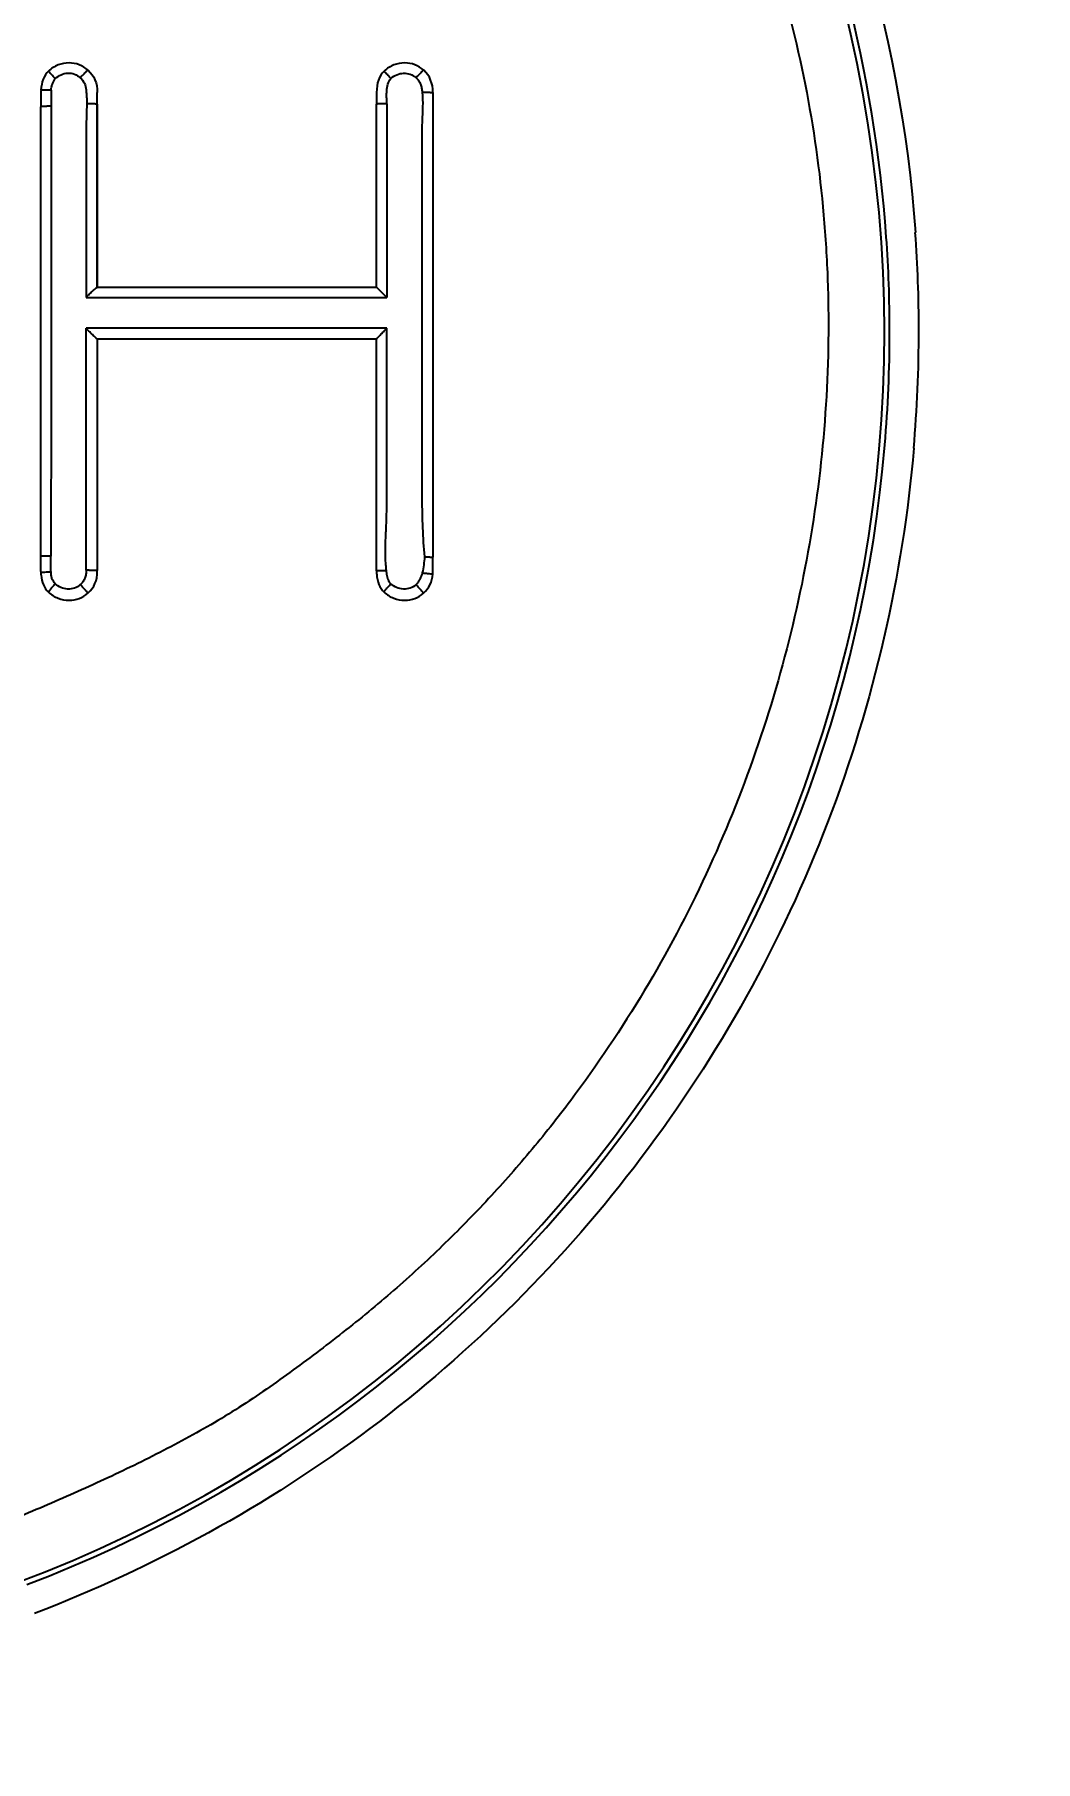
# Model space of a CAD drawing. Extents: x 2340 to 8415, y -46 to 2482.
# Drawn here: x 5933.37 to 5942.73, y 720.65 to 736.8 of the extents above; entities that cross this region are included whole.
import ezdxf

# ---------------------------------------------------------------- set-up
doc = ezdxf.new("R2010")
doc.units = 0
doc.header["$LTSCALE"] = 20
doc.header["$MEASUREMENT"] = 0
doc.layers.get('0').update_dxf_attribs({"linetype": 'CONTINUOUS'})
doc.layers.get('DEFPOINTS').update_dxf_attribs({"linetype": 'CONTINUOUS'})
doc.layers.add('00_COMPONENTS', color=7, linetype='CONTINUOUS')
doc.styles.get("Standard").update_dxf_attribs({"font": 'NanumGothic.ttf'})
doc.dimstyles.get("Standard").update_dxf_attribs({"dimtxt": 2.7, "dimasz": 2.5, "dimexe": 1.5, "dimexo": 1.5, "dimgap": 1.5, "dimtad": 1, "dimdec": 0, "dimlfac": 10, "dimzin": 0, "dimdsep": 46, "dimtxsty": 'Standard', "dimcen": 0, "dimclrt": 2, "dimadec": 0, "dimazin": 0, "dimtfac": 1, "dimtdec": 0, "dimtmove": 0, "dimatfit": 3, "dimfxl": 0, "dimtolj": 1, "dimtzin": 0, "dimarcsym": 0})

# ---------------------------------------------------------------- blocks, each defined once
blk = doc.blocks.new('A$C7b8c0583')
at = {"layer": '00_COMPONENTS', "color": 7, "linetype": 'Continuous'}
for p, q in [((133.975, 55.105), (133.975, 55.091)), ((133.975, 55.091), (133.975, 54.972)), ((134.502, 54.995), (134.502, 55.105)), ((137.114, 55.105), (137.114, 54.995)), ((137.641, 55.105), (137.641, 50.757)), ((137.641, 55.104), (137.641, 55.104)), ((137.641, 55.104), (137.641, 50.757)), ((133.975, 50.765), (133.975, 54.972)), ((134.502, 53.284), (134.502, 54.995)), ((134.502, 54.995), (134.502, 54.995)), ((134.502, 54.995), (134.502, 53.284)), ((137.114, 53.284), (137.114, 54.995)), ((137.209, 55), (137.209, 53.188)), ((134.397, 53.188), (137.209, 53.188)), ((134.501, 53.284), (135.348, 53.284)), ((135.348, 53.284), (137.114, 53.284)), ((137.209, 53.188), (137.114, 53.284)), ((137.209, 52.9), (134.397, 52.9)), ((134.502, 52.796), (134.502, 50.633)), ((135.362, 52.796), (134.502, 52.796)), ((134.502, 52.796), (134.502, 50.633)), ((134.502, 52.796), (134.502, 52.796)), ((137.114, 52.796), (135.362, 52.796)), ((137.114, 50.63), (137.114, 52.796)), ((133.975, 50.64), (133.975, 50.765)), ((137.641, 50.757), (137.641, 50.757)), ((137.641, 50.639), (137.641, 50.757)), ((133.975, 50.625), (133.975, 50.64)), ((134.502, 50.633), (134.502, 50.633)), ((134.502, 50.625), (134.502, 50.633)), ((137.114, 50.63), (137.114, 50.625)), ((137.641, 50.625), (137.641, 50.639))]:
    blk.add_line(p, q, dxfattribs=at)
for centre, radius, start, end in [((129.363, 52.87), 12.5, 287.9727, 87.4092), ((129.363, 52.87), 12.55, 4.034, 25.189), ((135.36, 55.061), 1.386, 177.2965, 178.1863), ((129.363, 52.87), 12.55, 0, 4.034), ((129.354, 52.877), 12.832, 0.0119, 4.0978), ((129.363, 52.87), 12.55, 355.1538, 0), ((129.362, 52.882), 12.824, 355.058, 359.9896), ((129.363, 52.87), 12.55, 290.9205, 355.1538), ((134.399, 50.625), 0.424, 179.9891, 181.8424), ((134.36, 50.623), 0.386, 181.82, 185.1791), ((134.402, 48.322), 2.315, 89.4404, 90.0848), ((137.525, 50.625), 0.411, 179.9413, 183.5982), ((137.214, 48.334), 2.3, 90.1932, 90.5162), ((137.309, 50.625), 0.332, 355.5916, 0.0408)]:
    blk.add_arc(centre, radius, start, end, dxfattribs=at)
for points, knots in [([(125.509, 65.154), (127.332, 65.719), (131.29, 66.027), (136.804, 63.868), (140.852, 59.526), (142.016, 55.709), (142.154, 53.794)], [0, 0, 0, 0, 0.249289, 0.4989, 0.749116, 1, 1, 1, 1]), ([(140.428, 57.467), (140.586, 57.087), (140.863, 56.31), (141.159, 55.11), (141.296, 54.088), (141.341, 53.265), (141.342, 52.442), (141.264, 51.413), (141.044, 50.196), (140.704, 49.006), (140.248, 47.856), (139.676, 46.757), (139.107, 45.896), (138.599, 45.247), (138.192, 44.782), (137.76, 44.339), (137.307, 43.919), (136.909, 43.591), (136.583, 43.339), (136.335, 43.154), (136.084, 42.974), (135.827, 42.802), (135.564, 42.64), (135.294, 42.49), (135.019, 42.347), (134.649, 42.166), (134.18, 41.953), (133.611, 41.712), (133.228, 41.56), (133.036, 41.487)], [0, 0, 0, 0, 0.062437, 0.124881, 0.187335, 0.218576, 0.24982, 0.312296, 0.374782, 0.437279, 0.499784, 0.562295, 0.624811, 0.656082, 0.687353, 0.718625, 0.749897, 0.781165, 0.796801, 0.812435, 0.82807, 0.843706, 0.859338, 0.87497, 0.890604, 0.906234, 0.937489, 0.968746, 1, 1, 1, 1]), ([(134.415, 55.314), (134.389, 55.336), (134.334, 55.37), (134.235, 55.388), (134.134, 55.369), (134.073, 55.331), (134.045, 55.305)], [0, 0, 0, 0, 0.239437, 0.478873, 0.739436, 1, 1, 1, 1]), ([(134.108, 55.237), (134.1, 55.245), (134.088, 55.258), (134.074, 55.273), (134.064, 55.283), (134.057, 55.291), (134.052, 55.297), (134.049, 55.3), (134.047, 55.302), (134.047, 55.303), (134.046, 55.303), (134.046, 55.304)], [0, 0, 0, 0, 0.388727, 0.561581, 0.711855, 0.834489, 0.925387, 0.957784, 0.981119, 0.995233, 1, 1, 1, 1]), ([(134.108, 55.237), (134.125, 55.25), (134.161, 55.275), (134.225, 55.29), (134.29, 55.281), (134.327, 55.257), (134.343, 55.243)], [0, 0, 0, 0, 0.25053, 0.500429, 0.750218, 1, 1, 1, 1]), ([(134.343, 55.243), (134.349, 55.254), (134.365, 55.266), (134.381, 55.283), (134.391, 55.294), (134.4, 55.303), (134.407, 55.308), (134.411, 55.311), (134.413, 55.313), (134.414, 55.313), (134.415, 55.314), (134.415, 55.314)], [0, 0, 0, 0, 0.379999, 0.552727, 0.702774, 0.826458, 0.919618, 0.953563, 0.978581, 0.994233, 1, 1, 1, 1]), ([(137.555, 55.314), (137.529, 55.336), (137.474, 55.37), (137.375, 55.388), (137.273, 55.369), (137.213, 55.331), (137.184, 55.305)], [0, 0, 0, 0, 0.239433, 0.478871, 0.739435, 1, 1, 1, 1]), ([(137.248, 55.237), (137.24, 55.245), (137.228, 55.258), (137.213, 55.274), (137.203, 55.284), (137.195, 55.292), (137.19, 55.298), (137.187, 55.301), (137.185, 55.303), (137.185, 55.304), (137.184, 55.305), (137.184, 55.305)], [0, 0, 0, 0, 0.386944, 0.559801, 0.710411, 0.833507, 0.924871, 0.957474, 0.98098, 0.995214, 1, 1, 1, 1]), ([(137.248, 55.237), (137.265, 55.251), (137.301, 55.275), (137.365, 55.289), (137.43, 55.281), (137.467, 55.257), (137.484, 55.243)], [0, 0, 0, 0, 0.250439, 0.500352, 0.750136, 1, 1, 1, 1]), ([(137.555, 55.314), (137.554, 55.314), (137.554, 55.313), (137.552, 55.313), (137.55, 55.311), (137.546, 55.308), (137.54, 55.303), (137.531, 55.294), (137.521, 55.283), (137.505, 55.266), (137.489, 55.254), (137.484, 55.243)], [0, 0, 0, 0, 0.005587, 0.020953, 0.045662, 0.079345, 0.172248, 0.295913, 0.446079, 0.619029, 1, 1, 1, 1]), ([(134.07, 55.126), (134.058, 55.127), (134.041, 55.127), (134.018, 55.128), (134.004, 55.128), (133.992, 55.128), (133.983, 55.128), (133.978, 55.127), (133.975, 55.127), (133.975, 55.127)], [0, 0, 0, 0, 0.371869, 0.550027, 0.708237, 0.836137, 0.928215, 0.981651, 1, 1, 1, 1]), ([(134.07, 55.126), (134.07, 55.136), (134.073, 55.156), (134.081, 55.184), (134.094, 55.211), (134.103, 55.229), (134.108, 55.237)], [0, 0, 0, 0, 0.250248, 0.499588, 0.750258, 1, 1, 1, 1]), ([(134.343, 55.243), (134.359, 55.229), (134.386, 55.193), (134.396, 55.139), (134.4, 55.096), (134.403, 55.053), (134.404, 55.021), (134.404, 54.999)], [0, 0, 0, 0, 0.249231, 0.499215, 0.624461, 0.749639, 1, 1, 1, 1]), ([(137.209, 55), (137.209, 55.02), (137.208, 55.061), (137.208, 55.122), (137.215, 55.184), (137.235, 55.221), (137.248, 55.237)], [0, 0, 0, 0, 0.250054, 0.50004, 0.750338, 1, 1, 1, 1]), ([(137.484, 55.243), (137.493, 55.235), (137.51, 55.216), (137.526, 55.182), (137.536, 55.145), (137.539, 55.12), (137.54, 55.108)], [0, 0, 0, 0, 0.250148, 0.499676, 0.750243, 1, 1, 1, 1]), ([(137.54, 55.108), (137.55, 55.018), (137.542, 54.904), (137.537, 54.769), (137.536, 54.701), (137.537, 54.633), (137.537, 54.542), (137.537, 54.429), (137.537, 54.248), (137.537, 54.021), (137.537, 53.749), (137.537, 53.478), (137.537, 53.206), (137.537, 52.844), (137.537, 52.391), (137.537, 51.938), (137.537, 51.575), (137.537, 51.213), (137.544, 50.941), (137.562, 50.761)], [0, 0, 0, 0, 0.062439, 0.078066, 0.093692, 0.109319, 0.124945, 0.156198, 0.18745, 0.249956, 0.312461, 0.374966, 0.437472, 0.499977, 0.624988, 0.749999, 0.812504, 0.875009, 1, 1, 1, 1]), ([(137.54, 55.108), (137.552, 55.108), (137.571, 55.108), (137.595, 55.107), (137.611, 55.107), (137.623, 55.106), (137.633, 55.105), (137.638, 55.105), (137.641, 55.104), (137.641, 55.104)], [0, 0, 0, 0, 0.367781, 0.546816, 0.706476, 0.835633, 0.928393, 0.981792, 1, 1, 1, 1]), ([(134.069, 54.976), (134.058, 54.976), (134.04, 54.976), (134.018, 54.975), (134.003, 54.975), (133.991, 54.974), (133.982, 54.974), (133.978, 54.973), (133.975, 54.972), (133.975, 54.972)], [0, 0, 0, 0, 0.37174, 0.549929, 0.708162, 0.836079, 0.92815, 0.98156, 1, 1, 1, 1]), ([(134.404, 54.999), (134.401, 54.924), (134.397, 54.773), (134.396, 54.547), (134.397, 54.32), (134.397, 54.094), (134.396, 53.867), (134.397, 53.565), (134.397, 53.339), (134.397, 53.188)], [0, 0, 0, 0, 0.125002, 0.250002, 0.375003, 0.500003, 0.625002, 0.750001, 1, 1, 1, 1]), ([(134.502, 54.995), (134.502, 54.996), (134.498, 54.996), (134.494, 54.997), (134.485, 54.997), (134.473, 54.998), (134.458, 54.999), (134.434, 54.999), (134.416, 54.999), (134.404, 54.999)], [0, 0, 0, 0, 0.017986, 0.070423, 0.161641, 0.289113, 0.447499, 0.626661, 1, 1, 1, 1]), ([(137.209, 55), (137.198, 55), (137.18, 54.999), (137.158, 54.999), (137.143, 54.998), (137.131, 54.998), (137.121, 54.997), (137.117, 54.996), (137.114, 54.996), (137.114, 54.995)], [0, 0, 0, 0, 0.371192, 0.549428, 0.707833, 0.835926, 0.928119, 0.981579, 1, 1, 1, 1]), ([(134.397, 53.188), (134.408, 53.199), (134.424, 53.215), (134.445, 53.236), (134.46, 53.25), (134.474, 53.263), (134.486, 53.273), (134.494, 53.28), (134.499, 53.283), (134.501, 53.284), (134.501, 53.284)], [0, 0, 0, 0, 0.32463, 0.481246, 0.629349, 0.76448, 0.878758, 0.961076, 0.986612, 1, 1, 1, 1]), ([(134.398, 50.637), (134.396, 51.014), (134.397, 51.769), (134.397, 52.523), (134.397, 52.9)], [0, 0, 0, 0, 0.499999, 1, 1, 1, 1]), ([(134.502, 52.796), (134.502, 52.796), (134.5, 52.797), (134.498, 52.799), (134.495, 52.802), (134.49, 52.807), (134.485, 52.812), (134.476, 52.821), (134.463, 52.833), (134.448, 52.849), (134.425, 52.871), (134.408, 52.888), (134.397, 52.9)], [0, 0, 0, 0, 0.007098, 0.027788, 0.061159, 0.10584, 0.159786, 0.220918, 0.358852, 0.510677, 0.670652, 1, 1, 1, 1]), ([(137.114, 52.796), (137.114, 52.797), (137.115, 52.798), (137.118, 52.803), (137.125, 52.811), (137.135, 52.823), (137.148, 52.836), (137.162, 52.851), (137.183, 52.873), (137.199, 52.889), (137.209, 52.9)], [0, 0, 0, 0, 0.012986, 0.038194, 0.120015, 0.234001, 0.369058, 0.5173, 0.674237, 1, 1, 1, 1]), ([(137.206, 50.634), (137.201, 50.681), (137.195, 50.776), (137.198, 50.917), (137.205, 51.059), (137.21, 51.2), (137.21, 51.342), (137.209, 51.484), (137.21, 51.625), (137.21, 51.814), (137.209, 52.05), (137.21, 52.428), (137.209, 52.711), (137.209, 52.9)], [0, 0, 0, 0, 0.062468, 0.124969, 0.187483, 0.24999, 0.312492, 0.374992, 0.437493, 0.499994, 0.624995, 0.749997, 1, 1, 1, 1]), ([(142.139, 51.778), (142.036, 50.585), (141.492, 48.215), (139.725, 45.038), (137.155, 42.473), (135.03, 41.302), (133.915, 40.877)], [0, 0, 0, 0, 0.250336, 0.50051, 0.75048, 1, 1, 1, 1]), ([(134.068, 50.769), (134.056, 50.769), (134.039, 50.769), (134.017, 50.768), (134.002, 50.768), (133.991, 50.767), (133.982, 50.766), (133.978, 50.766), (133.975, 50.765), (133.975, 50.765)], [0, 0, 0, 0, 0.373457, 0.551544, 0.709277, 0.836599, 0.928216, 0.981456, 1, 1, 1, 1]), ([(137.562, 50.761), (137.572, 50.761), (137.587, 50.761), (137.607, 50.76), (137.619, 50.759), (137.628, 50.759), (137.635, 50.758), (137.639, 50.758), (137.641, 50.757), (137.641, 50.757)], [0, 0, 0, 0, 0.396729, 0.575417, 0.728082, 0.848663, 0.933762, 0.982714, 1, 1, 1, 1]), ([(133.976, 50.612), (133.975, 50.612), (133.975, 50.612), (133.975, 50.611), (133.975, 50.611)], [0, 0, 0, 0, 0.667675, 1, 1, 1, 1]), ([(134.069, 50.619), (134.059, 50.618), (134.038, 50.617), (134.01, 50.616), (133.99, 50.614), (133.979, 50.613), (133.976, 50.612)], [0, 0, 0, 0, 0.341047, 0.659496, 0.891017, 1, 1, 1, 1]), ([(134.108, 50.508), (134.096, 50.524), (134.078, 50.549), (134.07, 50.589), (134.07, 50.609), (134.069, 50.619)], [0, 0, 0, 0, 0.499367, 0.749057, 1, 1, 1, 1]), ([(134.398, 50.637), (134.398, 50.625), (134.396, 50.599), (134.387, 50.563), (134.37, 50.528), (134.353, 50.51), (134.343, 50.501)], [0, 0, 0, 0, 0.249577, 0.500075, 0.749704, 1, 1, 1, 1]), ([(134.424, 50.637), (134.435, 50.637), (134.45, 50.637), (134.469, 50.636), (134.48, 50.636), (134.489, 50.635), (134.496, 50.635), (134.499, 50.634), (134.502, 50.633), (134.502, 50.633)], [0, 0, 0, 0, 0.399773, 0.578307, 0.730103, 0.849979, 0.934268, 0.982767, 1, 1, 1, 1]), ([(137.114, 50.63), (137.114, 50.631), (137.117, 50.631), (137.12, 50.632), (137.127, 50.632), (137.136, 50.633), (137.148, 50.633), (137.168, 50.634), (137.183, 50.634), (137.193, 50.634)], [0, 0, 0, 0, 0.017716, 0.067732, 0.154141, 0.275779, 0.428986, 0.607112, 1, 1, 1, 1]), ([(137.248, 50.508), (137.24, 50.517), (137.223, 50.54), (137.212, 50.584), (137.207, 50.618), (137.206, 50.634)], [0, 0, 0, 0, 0.250355, 0.624872, 1, 1, 1, 1]), ([(137.541, 50.611), (137.54, 50.6), (137.532, 50.581), (137.518, 50.553), (137.503, 50.525), (137.49, 50.509), (137.483, 50.501)], [0, 0, 0, 0, 0.248948, 0.501042, 0.749997, 1, 1, 1, 1]), ([(137.541, 50.611), (137.552, 50.61), (137.574, 50.608), (137.603, 50.605), (137.625, 50.602), (137.636, 50.601), (137.639, 50.6)], [0, 0, 0, 0, 0.338462, 0.65829, 0.891059, 1, 1, 1, 1]), ([(137.639, 50.6), (137.639, 50.6), (137.64, 50.599), (137.64, 50.599), (137.64, 50.599)], [0, 0, 0, 0, 0.684975, 1, 1, 1, 1]), ([(134.108, 50.508), (134.099, 50.499), (134.087, 50.486), (134.071, 50.468), (134.062, 50.456), (134.054, 50.447), (134.048, 50.439), (134.046, 50.435), (134.044, 50.432), (134.045, 50.431)], [0, 0, 0, 0, 0.380651, 0.552616, 0.703266, 0.82703, 0.919459, 0.977086, 1, 1, 1, 1]), ([(134.045, 50.431), (134.073, 50.406), (134.133, 50.368), (134.235, 50.35), (134.336, 50.367), (134.39, 50.4), (134.415, 50.423)], [0, 0, 0, 0, 0.260386, 0.520814, 0.760407, 1, 1, 1, 1]), ([(134.343, 50.501), (134.327, 50.487), (134.29, 50.464), (134.224, 50.456), (134.16, 50.47), (134.124, 50.495), (134.108, 50.508)], [0, 0, 0, 0, 0.250203, 0.500244, 0.749907, 1, 1, 1, 1]), ([(134.415, 50.423), (134.415, 50.422), (134.414, 50.423), (134.413, 50.424), (134.412, 50.426), (134.408, 50.43), (134.402, 50.437), (134.393, 50.446), (134.382, 50.458), (134.365, 50.477), (134.352, 50.491), (134.343, 50.501)], [0, 0, 0, 0, 0.005028, 0.019751, 0.044005, 0.077596, 0.171467, 0.297136, 0.449547, 0.622488, 1, 1, 1, 1]), ([(137.184, 50.432), (137.184, 50.432), (137.186, 50.435), (137.188, 50.44), (137.194, 50.447), (137.202, 50.457), (137.211, 50.468), (137.227, 50.486), (137.239, 50.499), (137.248, 50.508)], [0, 0, 0, 0, 0.02277, 0.080605, 0.1732, 0.297052, 0.447722, 0.619622, 1, 1, 1, 1]), ([(137.184, 50.431), (137.212, 50.406), (137.272, 50.368), (137.375, 50.35), (137.475, 50.367), (137.529, 50.4), (137.555, 50.423)], [0, 0, 0, 0, 0.260392, 0.520817, 0.760409, 1, 1, 1, 1]), ([(137.483, 50.501), (137.467, 50.487), (137.43, 50.464), (137.364, 50.456), (137.3, 50.47), (137.264, 50.495), (137.248, 50.508)], [0, 0, 0, 0, 0.250169, 0.500206, 0.749893, 1, 1, 1, 1]), ([(137.555, 50.423), (137.554, 50.422), (137.554, 50.423), (137.553, 50.424), (137.551, 50.426), (137.547, 50.43), (137.541, 50.437), (137.533, 50.446), (137.522, 50.458), (137.505, 50.477), (137.492, 50.491), (137.483, 50.501)], [0, 0, 0, 0, 0.004959, 0.019641, 0.043856, 0.077403, 0.171177, 0.296758, 0.449118, 0.622081, 1, 1, 1, 1])]:
    blk.add_open_spline(points, degree=3, knots=knots, dxfattribs=at)
for points in [[(134.045, 55.305), (134.002, 55.262), (133.979, 55.203), (133.975, 55.127)], [(134.415, 55.314), (134.473, 55.261), (134.502, 55.192), (134.502, 55.105)], [(137.184, 55.305), (137.137, 55.258), (137.114, 55.192), (137.114, 55.105)], [(137.641, 55.104), (137.642, 55.191), (137.612, 55.261), (137.555, 55.314)], [(134.07, 55.126), (134.069, 55.076), (134.07, 55.026), (134.069, 54.976)], [(134.069, 54.976), (134.069, 53.574), (134.07, 52.171), (134.068, 50.769)], [(134.069, 50.619), (134.067, 50.669), (134.067, 50.719), (134.068, 50.769)], [(137.562, 50.761), (137.559, 50.71), (137.554, 50.66), (137.541, 50.611)], [(133.976, 50.589), (133.982, 50.523), (134.005, 50.47), (134.045, 50.431)], [(134.415, 50.423), (134.473, 50.475), (134.502, 50.542), (134.502, 50.625)], [(137.115, 50.599), (137.119, 50.528), (137.142, 50.472), (137.184, 50.431)], [(137.554, 50.422), (137.606, 50.469), (137.635, 50.528), (137.64, 50.599)]]:
    blk.add_open_spline(points, degree=3, dxfattribs=at)
blk = doc.blocks.new('*D27')
at = {"color": 3, "lineweight": -2}
for p, q in [((6015.86, 1256.014), (5595.339, 1256.014)), ((5600.339, 1236.014), (5600.339, 321.193)), ((5764.155, 301.193), (5595.339, 301.193))]:
    blk.add_line(p, q, dxfattribs=at)
at = {"color": 3}
for points in [[(5597.005, 1236.014), (5603.672, 1236.014), (5600.339, 1256.014)], [(5597.005, 321.193), (5603.672, 321.193), (5600.339, 301.193)]]:
    blk.add_solid(points, dxfattribs=at)
at = {"layer": 'DEFPOINTS', "color": 0}
for p in [(6017.36, 1256.014), (5600.339, 301.193), (5765.655, 301.193)]:
    blk.add_point(p, dxfattribs=at)
at = {"color": 2, "insert": (5572.647, 778.603), "char_height": 26, "attachment_point": 5, "rotation": 90}
blk.add_mtext('\\A1;{\\H1.25x;955}', dxfattribs=at)

msp = doc.modelspace()

# ---------------------------------------------------------------- block references
msp.add_blockref('A$C7b8c0583', (5799.452, 681.153))

# ---------------------------------------------------------------- dimensions: what is measured, and where the dimension line sits
dim = msp.add_linear_dim(base=(5600.339, 301.193), p1=(6017.36, 1256.014), p2=(5765.655, 301.193), angle=90, text='{\\H1.25x;955}', dimstyle='Standard', override={"dimtxt": 26, "dimasz": 20, "dimexe": 5, "dimgap": 10, "dimlfac": 1, "dimzin": 12, "dimclrd": 3, "dimclre": 3, "dimazin": 2, "dimarcsym": 1})
dim.commit()
dim.dimension.update_dxf_attribs({"geometry": '*D27', "text_midpoint": (5572.647, 778.603)})

doc.saveas('drawing.dxf')
